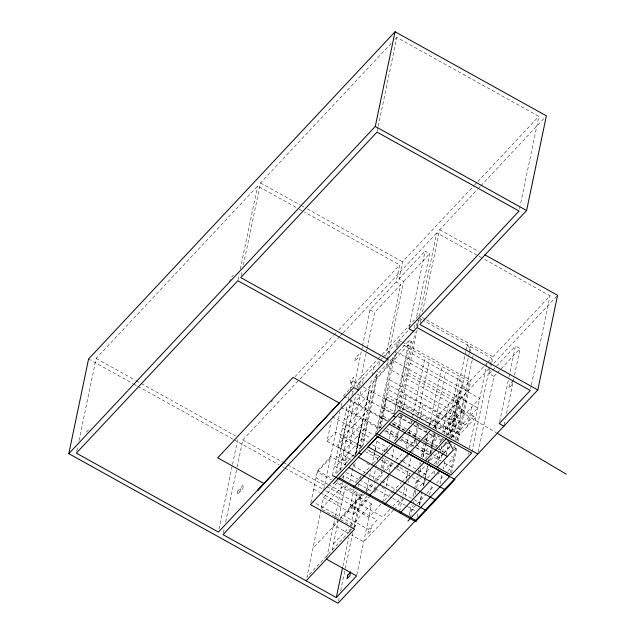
<?xml version="1.0" encoding="UTF-8"?>
<svg xmlns="http://www.w3.org/2000/svg" width="635" height="635" viewBox="0 0 635 635"><rect width="100%" height="100%" fill="white"/><g stroke="black" fill="none" stroke-linecap="round" stroke-linejoin="round"><path stroke-width="0.48" stroke-dasharray="3.17 2.38" d="M76.756 451.207L77.565 447.342M78.978 440.579L96.131 358.457L257.627 186.023L298.339 208.637M229.679 282.075L230.473 278.281L233.37 275.185M238.054 279.741L239.26 273.939M240.276 269.113L257.627 186.023M241.149 275.677L241.959 271.812M243.372 265.049L260.533 182.928L391.374 43.22M219.004 529.161L232.323 465.399M232.529 464.431L237.974 438.348M223.441 532.709L224.449 527.883M225.663 522.081L236.966 467.979M237.165 467.011L242.816 439.96L299.109 379.857M239.911 491.617L240.705 487.831M377.222 131.143L378.031 127.278M378.23 126.309L396.804 37.425L538.845 116.348L520.271 205.232M310.848 502.714L317.571 470.519L330.621 456.589L346.162 465.233M354.092 456.279L327.065 441.261L331.216 421.378M323.699 489.72L339.916 412.091M341.098 406.408L341.892 402.622M320.961 509.81L306.919 577.024L352.766 528.074M334.955 516.517L321.159 508.849L323.533 497.491L339.098 480.878M332.51 475.448L347.297 404.408M348.298 399.677L349.48 393.994M350.274 390.207L352.25 380.738L430.014 423.95L429.609 425.879M351.107 399.494L335.478 474.297L362.006 445.968M351.901 395.708L352.885 390.977M340.987 449.001L346.131 424.378M353.798 387.493L362.315 346.726M362.514 345.757L370.014 309.848L396.113 281.988L399.669 264.946L304.403 212.011M339.9 470.924L355.846 394.597M357.259 387.834L358.069 383.969M358.64 389.096L366.959 349.306M367.157 348.337L374.658 312.428L400.756 284.567L396.113 281.988M345.337 460.542L346.123 456.756M345.519 465.042L361.347 389.295M362.529 383.619L363.72 377.936M326.819 557.244L335.169 517.287M335.367 516.311L342.448 482.449M343.241 478.663L343.829 475.821L357.965 483.672M339.09 516.295L345.107 487.513M332.145 550.093L338.161 521.303L312.936 548.243M354.917 456.74L360.061 432.117M349.814 481.894L353.568 463.899M355.552 454.43L368.951 390.017M357.164 446.873L359.14 437.404M361.124 427.934L363.101 418.465M355.957 453.898L371.785 378.15M372.38 375.309L374.158 366.792M355.211 462.859L354.616 465.701L353.068 464.844M358.87 452.906L374.698 377.166L391.224 359.513L465.495 400.78L438.094 430.038M361.617 447.865L377.65 371.11M378.825 365.49L379.809 360.751L355.894 386.294M362.815 446.429L377.015 378.452L393.541 360.807M381.008 504.23L368.864 517.2L350.29 506.881L354.052 488.894M387.437 359.108L403.654 281.472L399.01 278.892L402.574 261.85L473.758 185.841M355.219 501.618L357.394 491.204M358.386 486.473L358.981 483.632M359.966 478.901L360.362 477.004M385.755 356.386L400.756 284.567M349.544 531.519L350.083 528.915M350.806 525.455L355.552 502.729M342.916 565.912L348.933 537.131M349.933 532.328L351.131 526.574M323.533 497.491L353.711 514.255L356.084 502.896L364.188 494.236M386.612 367.03L388.271 359.077M389.263 354.346L390.247 349.607M338.447 601.321L339.455 596.487M340.67 590.693L345.107 569.436M345.313 568.468L352.774 532.717M353.989 526.923L357.822 508.564L368.657 496.999M354.743 528.161L361.672 495.022L337.455 481.576M375.602 434.292L391.224 359.513M377.452 430.8L392.668 357.965L409.194 340.32L411.52 341.614L397.113 410.559M379.285 428.966L395.518 351.338M396.311 347.551L397.494 341.868L400.074 343.305M366.125 493.07L370.848 470.329M371.864 465.606L375.007 450.445M375.206 449.501L377.38 439.087M385.659 399.304L379.793 427.736L346.305 409.138M373.872 456.16L374.666 452.374M374.864 451.429L375.856 446.691M380.746 427.426L389.565 385.239L461.51 425.22L477.75 407.884L463.828 400.145L457.74 389.66M392.668 357.965L394.994 359.259L396.573 351.687M397.566 346.948L398.947 340.32L408.242 330.398M373.412 479.258L376.38 465.058M377.365 460.319L377.762 458.43M356.791 574.961L371.626 503.944L341.455 487.18L321.159 508.849M409.091 327.7L425.109 251.031L429.744 253.611L416.163 318.635M381.04 468.082L383.016 458.613L367.697 450.104M384.397 451.985L385.588 446.302M381.317 473.758L381.714 471.868M382.5 468.082L384.675 457.66M386.064 451.033L386.461 449.143M393.978 413.155L409.194 340.32M389.414 438.825L391.787 427.466M408.408 347.932L394.557 414.211L383.635 408.138M383.357 469.368L385.731 458.01M387.517 449.485L387.906 447.596L375.372 440.634M414.139 328.335L414.949 324.453M399.082 409.218L415.234 331.93M416.441 326.136L417.655 320.334M417.211 326.573L418.624 319.802M419.433 315.944L436.785 232.855L482.608 258.31M400.542 409.234L417.314 328.97M417.512 328.001L419.33 319.31M382.818 502.341L385.381 490.029M386.175 486.243L387.953 477.718M389.144 472.043L391.319 461.629M392.112 457.835L394.486 446.476M395.668 440.793L397.653 431.324M398.439 427.561L401.01 415.234M401.995 410.52L402.399 408.607L435.816 427.196L435.419 429.093M420.314 322.509L421.116 318.643M422.529 311.88L439.69 229.759L477.504 189.381M397.065 438.61L398.645 431.038M398.844 430.086L401.812 415.885M403.003 410.202L406.273 394.526M406.13 448.112L408.503 436.753M409.289 432.959L410.083 429.173M411.274 423.497L411.67 421.6M412.655 416.87L425.117 357.219M416.663 421.362L428.839 363.077M399.526 511.627L405.066 485.116M406.249 479.433L408.027 470.908M408.821 467.122L411.194 455.763M414.56 439.666L413.171 446.294L400.637 439.333M415.155 436.824L417.719 424.537M412.79 452.628L413.179 450.731M415.361 440.317L414.568 444.103L386.993 428.784M415.56 439.372L418.521 425.172M419.711 419.489L422.989 403.812M405.09 496.911L407.265 486.497M408.051 482.711L408.448 480.814M409.44 476.083L410.035 473.242L396.526 465.741M416.163 443.889L417.155 439.158M409.099 515.429L411.472 504.071M413.044 496.506L414.433 489.871M414.631 488.926L417.203 476.623M417.798 473.773L418.592 469.987M420.179 462.407L419.783 464.304L421.735 462.209M421.362 456.724L425.331 437.785M426.514 432.102L427.109 429.268M422.839 457.398L427.784 433.729M429.562 425.204L441.825 366.498M410.44 517.668L413.06 505.103M413.266 504.142L413.869 501.245M415.282 494.482L415.885 491.577M416.695 487.72L420.727 468.392M423.156 456.795L425.371 446.175M425.577 445.206L427.593 435.546M433.967 427.807L445.548 372.364M419.338 505.23L422.108 491.974M423.481 485.362L428.046 463.574M428.236 462.629L428.831 459.788M430.22 453.152L431.014 449.366M431.205 448.421L434.181 434.213L426.347 442.579M435.364 428.538L438.134 415.282M417.028 517.12L418.013 512.389M419.6 504.817L421.973 493.451M423.553 485.878L425.14 478.306M425.331 477.353L427.704 465.995M428.696 461.256L429.093 459.367M430.276 453.684L431.665 447.056M434.427 433.824L431.863 446.111L422.672 441.007M429.697 460.962L430.49 457.176M431.475 452.445L432.467 447.715M432.665 446.762L435.237 434.459M436.221 429.72L439.698 413.091M429.585 495.03L431.76 484.616M433.935 474.202L434.729 470.416L417.751 488.537M435.912 464.733L438.682 451.477L429.546 461.232M439.079 449.588L439.476 447.691M440.658 442.008L441.452 438.221M448.572 404.13L442.635 432.538L463.51 410.25L391.565 370.276M437.785 464.407L439.96 453.985M440.158 453.041L441.539 446.413M442.73 440.73L443.127 438.841L431.054 432.133M444.111 434.102L445.611 426.95L461.843 409.615L455.755 399.129M446.08 435.435L458.541 375.785M448.127 435.673L465.717 351.48M465.915 350.52L467.114 344.781L470.948 351.353M440.023 483.886L442.198 473.472M444.77 461.161L443.182 468.741L453.62 457.597L450.271 455.732M446.103 454.787L448.477 443.428M449.461 438.69L459.01 392.986M450.675 437.094L462.256 381.643L412.131 353.79M451.628 437.515L468.36 357.394M468.567 356.425L469.178 353.512M469.376 352.544L470.591 346.71L469.146 348.258M454.43 431.848L456.406 422.378M453.827 448.016L454.414 445.175M455.605 439.491L472.21 360.013M472.408 359.061L473.21 355.227M450.461 472.742L455.993 446.23M457.184 440.547L469.448 381.841L428.347 425.728M451.517 473.067L456.93 447.159M458.129 441.404L470.9 380.301L485.1 365.133M471.607 407.083L467.654 426.014L453.731 418.282M467.955 454.771L468.352 452.85M469.36 448.048L486.132 367.752M486.331 366.792L486.934 363.918M519.47 209.098L520.073 206.2M471.908 452.033L491.482 358.323L422.997 320.262M478.203 452.096L494.014 376.396L489.371 373.817L490.164 370.03M490.958 366.236L491.546 363.403M491.744 362.45L492.935 356.775L550.053 295.783L483.473 258.794M499.65 421.648L508.778 377.976M508.976 377.007L515.469 345.956L520.105 348.536L514.025 377.65M504.095 425.204L505.309 419.378M506.524 413.552L513.009 382.5M513.215 381.532L513.826 378.619M530.677 388.533L531.281 385.635M531.479 384.667L550.053 295.783M394.764 39.6L396.804 37.425M86.368 432.141L89.273 429.046M271.288 402.026L272.637 400.582M294.934 376.777L333.454 335.653M334.129 334.931L336.153 332.764M338.86 329.882L399.669 264.946M474.44 185.118L477.147 182.221M477.83 181.499L538.845 116.348M299.791 379.135L339.804 336.407M340.479 335.685L342.519 333.51M343.194 332.788L436.785 232.855M478.179 188.659L480.203 186.492M480.878 185.769L544.362 117.999M399.01 278.892L425.109 251.031M403.654 281.472L429.744 253.611M343.281 395.994L377.603 359.346M378.277 358.624L418.663 315.508L421.251 316.944M380.46 360.061L382.421 357.965M383.072 357.275L397.494 341.868M376.174 378.174L393.859 359.291M349.329 408.019L375.856 379.69M394.994 359.259L411.52 341.614M347.345 417.489L373.88 389.16M327.065 441.261L335.764 431.975L362.236 446.683M345.369 426.95L371.896 398.629M343.392 436.42L369.919 408.099M336.344 446.421L345.043 437.134M341.416 445.889L367.943 417.56M330.303 458.105L317.254 472.035L331.605 480.012M339.439 455.358L365.966 427.03M337.455 464.828L363.99 436.499M341.805 477.988L343.829 475.821M355.433 482.267L362.371 474.861M363.037 474.147L370.403 466.288M373.078 463.431L380.436 455.573M381.103 454.858L389.914 445.452M393.93 441.166L396.605 438.309L384.612 431.641M350.29 506.881L362.585 493.76M365.927 490.188L372.618 483.044M373.959 481.616L382.762 472.21M383.437 471.495L391.462 462.923M361.672 495.022L333.542 525.058L348.202 533.194M339.495 519.875L361.355 496.538L336.669 482.822M366.887 491.355L375.666 481.981M376.349 481.259L383.778 473.321M386.477 470.44L395.256 461.066M395.93 460.343L403.36 452.406M406.741 448.802L416.195 438.706M485.783 364.411L487.132 362.966M487.751 362.299L491.482 358.323M366.99 496.229L359.664 504.055L382.873 516.946L390.2 509.127M373.65 489.125L376.976 485.569M433.546 427.538L467.471 391.311L396.359 351.806M433.665 427.585L489.871 367.57M493.935 363.236L556.911 295.989M457.779 402.646L459.232 401.098M353.711 514.255L369.268 497.642M374.007 492.585L377.38 488.982M383.453 482.497L384.802 481.052M388.175 477.449L389.525 476.012M396.954 468.082L398.978 465.923M403.027 461.597L404.376 460.153M407.075 457.271L408.424 455.827M457.279 405.074L458.724 403.527M489.371 373.817L492.046 370.959M492.72 370.245L515.469 345.956M333.407 544.028L348.798 527.598M371.626 503.944L351.338 525.613L335.82 516.993M494.014 376.396L496.689 373.539M497.356 372.824L520.105 348.536M455.255 401.55L461.343 412.036L445.103 429.371L387.08 397.129M353.409 527.383L355.338 525.32L313.777 502.229M421.759 454.835L428.284 447.865M430.887 445.079L438.721 436.713M463.494 415.75L479.727 398.415L465.804 390.676L459.716 380.19M384.381 500.626L391.811 492.697M392.486 491.982L401.256 482.608M401.931 481.886L410.035 473.242M446.508 435.229L459.359 421.505L453.263 411.059M424.998 458.732L432.832 450.366M435.443 447.58L443.27 439.222M447.183 435.046L461.534 419.719L389.58 379.738M441.15 448.31L448.588 440.365M451.294 437.475L457.383 430.974L451.287 420.529M418.449 473.083L425.633 465.415M439.984 450.088L448.469 441.031M451.731 437.547L459.557 429.189L387.604 389.207M457.216 433.395L473.448 416.06M392.859 506.286L400.852 497.753M443.23 453.446L439.166 457.779L433.642 454.708M443.905 452.723L452.025 444.055M415.814 483.251L422.346 476.282M422.997 475.583L430.832 467.217M434.094 463.733L443.23 453.977M443.881 453.287L449.755 447.016M455.62 440.746L457.581 438.658L385.62 398.677M393.414 510.111L363.72 541.822L351.647 535.114M394.089 509.389L403.542 499.3M413.837 492.72L417.108 489.228M454.295 449.517L455.605 448.127L453.08 446.73M437.967 474.313L439.269 472.916M409.892 511.643L416.409 504.674M417.068 503.984L426.204 494.228M426.855 493.53L434.03 485.87M436.642 483.084L443.817 475.417M447.731 471.241L451.644 467.058L444.095 462.867M439.69 229.759L478.703 251.436M260.533 182.928L300.371 205.065M301.236 205.542L303.832 206.986M307.3 208.915L402.574 261.85M299.204 209.121L303.538 211.526M422.116 317.421L425.569 319.341M426.434 319.826L492.935 356.775M419.537 318.341L422.132 319.786M370.014 309.848L374.658 312.428M398.947 340.32L401.55 341.765M402.415 342.249L470.9 380.301M403.519 345.21L469.448 381.849M410.147 363.26L460.28 391.112M408.17 372.729L458.303 400.582M407.662 375.15L457.795 403.011M461.843 409.615L475.774 417.346L459.534 434.681L387.588 394.708M405.686 384.619L455.819 412.472M374.698 377.166L377.015 378.452M403.709 394.089L453.842 421.942M401.733 403.558L451.866 431.411M385.104 406.598L395.129 412.171M400.137 414.957L405.987 418.203M410.17 420.529L412.671 421.918M416.02 423.775L421.862 427.03M422.704 427.49L426.879 429.816M398.74 416.528L413.774 424.886M414.615 425.355L442.182 440.674M448.048 443.928L444.69 442.063L440.738 461.002L429.871 454.962M351.941 391.136L353.616 392.065M356.957 393.922L392.89 413.917M397.915 416.679L410.44 423.664M413.79 425.498L426.315 432.491M429.665 434.324L433.832 436.666M383.127 416.068L388.969 419.314M393.986 422.1L408.186 429.998M409.027 430.459L421.561 437.428M424.902 439.277L437.205 446.119M344.138 396.478L348.456 398.875M349.321 399.351L387.318 420.465M392.501 423.347L404.59 430.062M408.051 431.983L417.552 437.261M381.659 417.608L387.541 420.878M392.581 423.68L406.789 431.57M407.622 432.03L421.823 439.928M422.664 440.388L436.031 447.818M436.864 448.286L446.913 453.866M350.79 401.066L386.739 421.061M392.589 424.291L403.455 430.324M407.63 432.649L421.838 440.539M416.235 445.032L431.276 453.39M379.674 427.077L381.357 428.006M385.564 430.339L399.796 438.253M400.629 438.714L415.671 447.072M416.504 447.54L429.038 454.501M385.604 430.974L396.462 437.007M415.679 447.683L429.887 455.581M340.908 407.36L379.468 428.784M399.137 439.714L412.639 447.215M344.36 418.624L373.658 434.896M332.208 416.647L371.118 438.269M342.384 428.093L367.498 442.047M372.499 444.817L384.985 451.771M385.818 452.231L402.534 461.518M403.368 461.978L417.576 469.876M418.409 470.337L425.926 474.512M367.395 449.548L380.286 456.716M381.151 457.192L395.684 465.272M357.489 444.429L361.744 446.794M340.423 437.571L360.505 448.731M365.49 451.493L378.833 458.914M379.666 459.375L396.375 468.662M397.216 469.13L411.417 477.02M412.25 477.48L423.95 483.981M338.439 447.04L355.155 456.327M366.832 463.359L371.086 465.717M377.039 469.027L379.595 470.448M380.444 470.924L381.992 471.781M350.766 459.335L341.487 454.176L340.693 457.962L347.655 461.828M336.447 456.509L347.329 462.542M353.163 465.78L364.887 472.305M365.697 472.742L380.722 481.1M381.556 481.568L398.272 490.847M399.105 491.315L413.306 499.205M414.147 499.674L419.997 502.92M381.937 487.243L384.516 488.68M390.533 492.022L393.113 493.458M334.47 465.979L341.17 469.694M346.162 472.472L358.719 479.441M359.537 479.893L374.571 488.244M375.404 488.712L392.112 497.999M392.946 498.459L406.321 505.889M407.154 506.357L415.512 510.992M358.815 484.14L373.158 492.117M317.571 470.519L332.272 478.687M316.071 477.718L327.882 484.283M328.732 484.751L343.916 493.197M96.131 358.457L135.112 380.111M135.977 380.595L140.303 383M141.168 383.484L235.577 435.935M242.816 439.96L282.591 462.058M283.456 462.542L286.917 464.463M287.774 464.939L325.818 486.077M326.684 486.561L356.084 502.896M88.59 358.973L132.747 383.508M133.612 383.984L137.073 385.913M137.938 386.39L233.164 439.301M234.029 439.785L279.043 464.796M282.512 466.717L284.242 467.685M285.107 468.162L322.334 488.847M325.795 490.768L357.822 508.564M313.698 489.077L319.603 492.363M320.445 492.831L341.543 504.555M461.343 412.036L496.292 432.729M449.31 429.99L454.938 439.634M237.8 490.926L237.014 494.713L242.808 488.521L243.602 484.735L237.8 490.926M350.766 380.428L349.98 384.215L352.877 381.119L353.671 377.333L350.766 380.428M355.513 357.703L354.727 361.49L357.624 358.394L358.418 354.608L355.513 357.703M368.49 530.836L367.697 534.622L370.594 531.527L371.388 527.741L368.49 530.836M509.659 384.516L508.873 388.302L511.77 385.207L512.564 381.421L509.659 384.516M352.917 506.635L344.218 515.922L368.356 529.336L377.055 520.049L352.917 506.635"/><path stroke-width="0.95" d="M68.81 453.66L88.59 358.973L395.057 31.75L546.386 115.832L526.606 210.518L419.91 324.437L537.813 389.953L338.042 603.25L68.81 453.66L375.277 126.436L395.057 31.75M503.888 426.172L499.245 423.593L530.273 390.469L417.005 327.533L223.036 534.646L336.304 597.575L342.511 567.833M416.433 519.962L416.036 521.859L332.51 475.448M537.813 389.953L557.593 295.267L484.767 254.802M353.743 487.243L393.176 445.143L449.667 476.369L377.714 436.555L368.046 446.849L445.349 489.807M333.502 483.767L377.714 436.555M379.166 435.007L399.756 413.028L471.702 453.001L451.12 474.98L376.849 433.713M394.629 443.595L415.211 421.616M369.205 495.832L408.63 453.731M410.083 452.183L430.665 430.205M306.126 580.811L354.552 529.114L310.452 504.611L398.883 410.186L477.798 454.033M384.659 504.42L424.093 462.32M425.537 460.772L446.127 438.793M449.366 442.944L450.81 441.396M437.19 467.241L453.43 449.905L447.334 439.46M400.113 513.009L439.547 470.908M336.304 597.575L356.6 575.905L326.422 559.141M407.908 521.113L449.667 476.528M375.277 126.436L526.606 210.518M413.528 331.248L408.884 328.668L519.065 211.034L377.023 132.104L240.752 277.606L387.437 359.108M384.532 362.204L237.847 280.702L76.351 453.136L218.4 532.067L353.798 387.493L358.442 390.073M393.375 416.068L395.692 417.362M389.318 424.172L447.342 456.406M375.396 435.261L455.009 479.496L416.385 520.732L339.098 477.79M358.87 452.906L361.188 454.2M358.41 457.168L435.697 500.11M348.75 467.479L426.037 510.421M497.142 433.229L566.19 474.115M347.766 575.032L346.98 578.818L349.877 575.723L350.671 571.937L347.766 575.032M263.874 483.505L257.683 490.49L339.265 403.011L293.068 377.349L217.686 457.835L263.874 483.505"/></g></svg>
